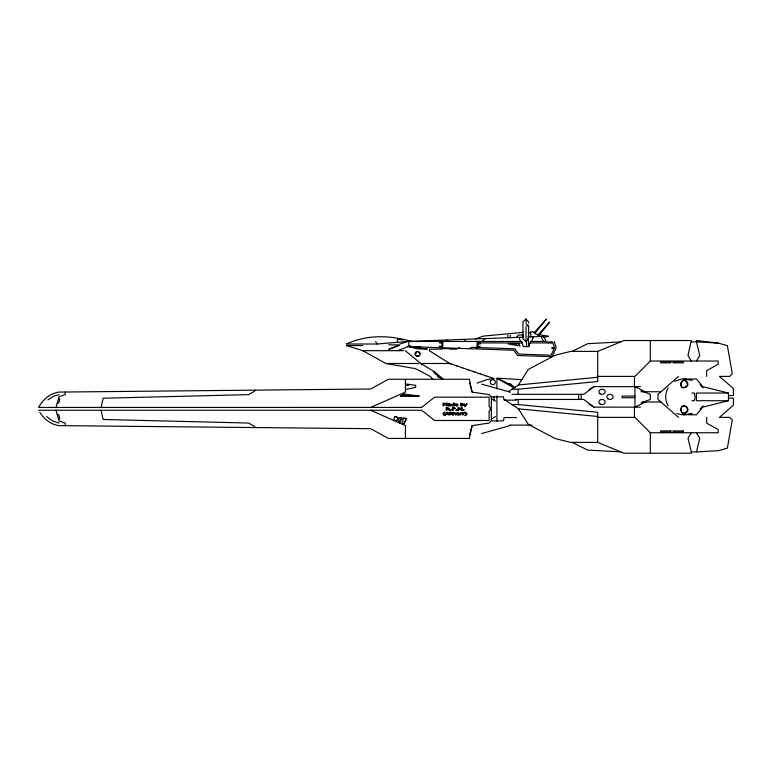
<?xml version="1.0" encoding="UTF-8"?>
<svg xmlns="http://www.w3.org/2000/svg" width="772" height="772" viewBox="0 0 772 772"><rect width="100%" height="100%" fill="white"/><g stroke="black" fill="none" stroke-linecap="round" stroke-linejoin="round"><path stroke-width="1.16" d="M408.822 345.895L408.793 341.417M442.028 341.456L441.825 347.757L410.82 346.686L410.82 345.962L408.021 345.866L408.021 346.589L397.725 350.681M442.829 341.456L442.626 347.786L476.835 348.963L477.241 341.456M478.042 341.456L477.636 348.992L513.756 350.237L517.751 355.496L552.192 356.683L556.187 347.487L554.18 341.456M403.216 418.241L406.632 418.492L403.978 423.789L402.627 423.5L403.216 418.241L406.632 418.492M687.736 385.006C682.853 369.421 675.722 396.055 687.736 385.006A3.59 3.59 0 0 1 684.272 387.66M687.862 409.585C679.109 423.365 679.109 395.804 687.862 409.585A3.59 3.59 0 0 1 684.59 413.155A3.59 3.59 0 0 1 680.74 410.212A3.59 3.59 0 0 1 683.345 406.12M416.967 356.259L417.121 355.516L418.144 355.516L418.289 356.259L416.967 356.259A2.557 2.374 0 0 1 415.153 353.344L415.818 352.273A2.557 2.374 0 0 1 419.437 352.273L420.103 353.344A2.557 2.374 0 0 1 418.289 356.259M516.487 417.546L504.193 417.546L503.334 420.875L491.031 420.875L489.11 423.056L472.088 425.623L469.357 438.428L388.403 438.428L370.676 428.692L59.097 425.623C50.991 424.59 44.033 419.138 39.806 412.325M101.103 407.442L103.149 398.227L248.652 394.637L254.818 391.095L254.818 390.149M508.159 391.761L518.408 384.977L528.309 369.412L555.068 355.245L570.711 351.385L597.721 351.385L624.017 340.529L691.307 340.529L687.977 355.554L691.307 361.026M691.307 432.745L687.977 438.216L691.307 451.919L696.431 451.919L699.76 438.216L696.431 432.745M469.656 434.723L472.088 425.623M56.018 407.442L59.097 396.683L65.244 394.637L65.244 392.012M531.744 341.456L533.22 336.814M527.257 340.085L526.041 341.099M403.978 423.789L406.053 418.82M530.065 342.922L552.906 342.922L554.47 347.612L551.179 355.178L518.745 354.058L514.75 348.799L477.714 347.525M668.098 387.92C664.933 393.363 664.933 400.407 668.098 405.85M696.431 361.026L699.76 355.554L696.431 341.851L691.307 341.851M528.598 335.328L527.961 337.026L528.598 336.882L528.598 325.176M527.652 339.902L527.836 339.68A1.226 1.226 0 0 0 527.99 338.831L527.903 338.551M58.672 419.534L59.772 418.154L58.875 414.969L57.167 414.255M534.948 333.311L546.2 319.338M703.031 405.85L700.117 408.977M516.468 337.432L518.485 335.048L522.876 334.884M534.166 332.655L546.122 319.27M706.679 376.398L706.679 370.628L718.201 364.23L718.201 361.026L650.323 361.026L634.951 376.398L597.721 376.398M482.191 341.456L485.183 338.59M443.437 379.264L434.472 371.737L433.729 372.442L442.491 379.737M421.28 364.944L422.033 364.239M678.501 376.398L658.005 394.328L658.005 399.452L678.501 417.382M48.009 399.838L54.088 395.988L59.097 394.637M419.437 352.273L418.82 352.765L419.331 353.595L420.103 353.344M640.442 386.637L593.967 386.637L583.728 394.328L512 394.328M400.552 396.161L404.393 394.096L419.128 395.988L400.552 396.161L404.393 394.096M469.521 348.712L471.682 347.313L476.913 347.497M491.368 419.138L495.47 416.581M589.046 389.599L593.967 386.637M394.946 416.494C390.246 424.224 404.982 418.752 394.946 416.494C397.541 415.847 399.269 420.624 396.055 420.634M459.581 347.603L456.513 349.137L449.729 349.137M572.245 351.385L587.646 343.694L620.678 341.909M645.199 402.009L634.951 407.133L634.951 386.637L645.199 391.761M674.66 381.358L681.28 379.11L696.431 378.955L702.829 386.637L728.45 393.044L728.45 400.726L702.829 407.133L696.431 414.815L681.28 414.66L676.764 413.454M450.993 363.901L450.028 363.564M456.812 365.88L455.847 365.552M462.631 367.858L461.666 367.53M468.45 369.846L467.485 369.508M474.269 371.824L473.304 371.496M480.097 373.802L479.123 373.474M485.916 375.79L484.941 375.462M370.676 407.442L405.435 392.079L405.435 379.264M57.167 403.438L58.875 402.723L59.772 399.539L58.672 398.159M399.056 345.412L388.731 349.349L399.394 344.978L388.731 344.785M641.214 402.936L650.323 399.452L650.323 394.328L641.214 390.796M475.562 338.947L483.224 336.1L523.522 332.307M477.289 383.095L487.315 379.428L493.935 378.521L449.786 363.487L429.29 350.681L429.628 349.137L441.902 349.137L441.902 347.091M399.935 344.013L407.626 341.456L523.252 337.181M481.632 433.555L510.34 425.488M692.194 413.454L683.625 414.815M544.106 337.432L548.728 336.235L535.932 334.151L533.037 331.69L530.634 331.777L530.818 336.901M508.372 383.964L509.867 383.665L511.711 384.649L511.923 385.894M405.435 389.464L415.664 387.438L415.664 385.286L405.435 383.954M439.866 377.547L437.82 376.794L437.82 375.848M518.408 384.977L597.721 377.286M518.408 389.204L597.721 381.513L597.721 351.385M348.452 344.013L377.141 344.013L407.626 341.456L521.679 341.456L523.319 346.58L528.897 346.58L530.538 341.456L546.113 341.456L543.604 336.428L528.453 336.988M696.431 451.919L718.201 450.674L727.369 448.117L732.29 419.939L729.733 417.382L719.485 417.382L733.4 405.203L733.4 398.169L728.45 398.169M528.299 332.886L530.673 332.8M526.041 326.112L527.324 326.083L527.324 324.848L526.041 323.642M477.964 342.922L522.142 342.922M347.429 344.013L346.406 344.013C367.308 334.344 390.034 335.183 411.717 341.456M347.429 345.557L346.406 345.557L362.801 350.681L385.846 363.487L415.307 368.611L430.033 376.292L433.304 379.708M348.452 345.557L362.801 345.557M407.626 346.58L420.557 346.58M554.47 347.612L551.98 347.612L551.816 348.317L554.161 348.336M449.217 348.626L442.414 348.626L442.414 347.091M362.801 350.681L403.495 350.681M385.846 363.487L418.868 363.487M405.29 350.681L420.779 363.487L449.786 363.487M491.88 378.521L493.935 378.521M405.435 385.46L408.591 385.46L408.591 384.369M512 389.204L518.147 389.204L518.147 394.328M641.03 391.761L660.938 391.761M691.905 393.044L694.279 393.044L694.588 393.952A11.348 11.348 0 0 1 694.588 399.819L694.279 400.726L691.905 400.726M728.45 393.044L696.431 393.044L696.431 400.726L728.45 400.726M728.45 395.602L733.4 395.602L733.4 388.567L719.485 376.398L729.733 376.398L732.29 373.831L727.369 345.653L718.201 343.096L696.431 340.529M634.951 396.055L622.145 396.055L622.145 397.715L634.951 397.715M515.204 399.452L583.728 399.452L593.967 407.133L640.442 407.133M516.487 400.147L504.193 400.147L503.334 396.818L491.031 396.818L489.11 394.637L472.088 392.079L469.656 382.97M642.198 402.009L660.938 402.009M504.319 399.452L512 404.567L518.147 404.567L518.147 399.452M38.6 410.25L421.676 410.25L434.597 420.499L489.11 420.499L489.11 411.254L490.056 410.54L490.046 407.153L489.11 406.439L489.11 397.184L434.597 397.194L421.676 407.433L38.6 407.442C42.721 399.674 50.161 393.218 59.097 392.079L370.676 389.001L388.403 379.264L469.357 379.264L472.088 392.079M597.721 417.382L634.951 417.382L650.323 432.745L718.201 432.745L718.201 429.541L706.679 423.143L706.679 417.382M509.539 425.111L531.812 425.111M691.307 451.919L691.307 453.241L624.017 453.241L597.721 442.385L570.711 442.385L555.068 438.525L528.309 424.359L518.408 408.803L512 404.567M402.154 395.592L419.128 395.988M683.625 378.955L692.194 380.316M620.678 451.861L587.646 450.076L572.245 442.385M696.431 341.851L718.201 343.096M462.467 403.795L463.789 404.837L462.274 405.947A2.615 2.615 0 0 1 461.357 405.792L460.749 405.889L460.749 403.042L461.598 403.959A2.239 2.239 0 0 1 462.467 403.795M521.988 379.679L497.911 378.174L514.924 387.515M403.515 339.854L397.397 339.304L397.397 341.456M518.408 404.567L597.721 412.258L597.721 442.385M518.408 408.803L597.721 416.484M410.183 347.014L427.398 348.963L418.791 348.963L409.141 346.927M59.097 423.056L52.486 420.952L46.648 416.562M481.632 384.138L510.485 392.205M415.153 353.344L415.925 353.595L416.436 352.765L415.818 352.273M522.962 336.968L523.734 337.229L522.962 335.337M370.676 410.25L405.435 425.623L405.435 438.428M496.917 378.357L514.162 387.891M589.046 404.181L593.967 407.133M420.779 363.487L434.472 371.737M491.368 398.555L495.47 401.122M446.641 340.008L448.474 341.456M700.117 384.794L703.031 387.92M526.041 319.27L528.598 321.982L528.598 323.005M526.041 341.813L522.962 338.744L522.962 321.837L526.041 318.759L526.041 322.503M375.607 341.456L377.141 344.013M541.095 336.515L543.604 341.456M464.397 339.352L465.333 341.456M519.131 337.335L520.473 341.456M56.018 410.25L59.097 421.01L65.244 423.056L65.244 425.681M101.103 410.25L103.149 419.466L248.652 423.056L254.818 426.598L254.818 427.553M543.604 336.428L543.642 337.451M528.386 338.233L528.695 346.58M526.427 340.655L526.649 346.58M650.323 340.529L650.323 361.026M650.323 432.745L650.323 453.241M634.439 376.398L634.439 386.637M634.439 407.133L634.439 417.382M581.162 394.328L581.162 399.452M578.604 394.328L578.604 399.452M526.041 327.309L526.041 339.825M510.215 335.096L510.215 337.663M507.715 335.193L507.715 337.75M496.917 378.106L496.917 388.876M496.917 395.872L496.917 421.57M494.099 396.972L494.099 400.369M491.368 397.194L491.368 420.499M683.345 387.534A3.59 3.59 0 0 1 680.74 383.452A3.59 3.59 0 0 1 684.59 380.5A3.59 3.59 0 0 1 687.862 384.07M684.272 405.995A3.59 3.59 0 0 1 687.736 408.658M439.471 346.281L439.442 346.946L441.044 347.004L441.073 346.281L439.471 346.281M439.596 342.179L439.567 342.913L441.179 342.913L441.198 342.179L439.596 342.179M478.572 346.464L478.534 347.188L480.136 347.246L480.174 346.512L478.572 346.464M478.746 343.279L478.708 344.013L480.319 344.013L480.358 343.279L478.746 343.279M443.176 413.609L443.861 415.288L445.106 415.683L443.726 413.879L445.106 412.103L443.475 412.895A1.583 1.583 0 0 0 443.176 413.609M466.79 413.879L466.77 414.159A1.573 1.573 0 0 1 466.471 414.873L464.84 415.683L466.22 413.879L464.84 412.103L466.471 412.885A1.563 1.563 0 0 1 466.77 413.609L466.79 413.879M463.152 404.866L462.746 405.532L461.357 405.522L461.357 404.354A2.461 2.461 0 0 1 462.071 404.132L463.152 404.866M451.292 404.634L451.475 405.522L452.604 405.947A2.171 2.171 0 0 0 453.444 405.792L454.303 405.889L454.303 403.042L453.695 403.042L453.695 403.93L451.292 404.634M454.959 404.644C454.351 406.69 459.166 405.667 457.487 405.551A3.049 3.049 0 0 1 456.484 405.628L455.548 404.904L458.057 404.904L457.825 404.152L455.934 403.862L454.959 404.644M399.635 418.028C401.228 423.394 403.92 415.307 399.635 418.028M398.738 421.136C400.253 426.511 403.08 418.492 398.738 421.136M455.383 408.504L452.981 409.392L452.981 410.414L452.334 410.414L452.334 407.684L454.563 407.78L455.383 408.504M447.818 405.107L448.445 405.898L450.655 405.889L450.047 403.881L448.069 403.891L450.047 404.547L447.818 405.107M451.958 404.547C451.379 406.178 454.727 405.879 453.695 404.219L451.958 404.547M456.561 414.139L457.198 414.94L459.398 414.931L458.79 412.914L456.812 412.933L458.8 413.589L456.561 414.139M449.227 408.427L448.223 409.228L449.941 410.414L447.577 409.324L446.206 410.414L446.206 407.684L449.227 408.427M448.561 408.456L446.853 409.025L446.853 408.002L448.561 408.456M448.445 405.136L449.362 405.609L450.047 404.817L448.445 405.136M454.718 408.513L452.981 409.083L452.981 408.002L454.718 408.513M457.188 414.178L458.114 414.651L458.8 413.86L457.188 414.178M455.644 404.412L457.468 404.644L455.644 404.412M446.399 414.168L445.319 414.931L446.94 412.209L447.731 412.209L449.362 414.931L446.399 414.168M447.316 412.576L446.583 413.86L448.069 413.86L447.316 412.576M466.626 403.852L465.641 405.358L463.991 403.852L465.313 405.792L464.667 406.641L467.263 403.852L466.626 403.852M446.206 403.167L445.048 404.682L443.842 403.167L442.964 403.167L442.964 405.889L443.562 405.889L443.562 403.544L444.807 405.146L446.457 403.544L446.457 405.889L447.094 405.889L447.094 403.167L446.206 403.167M461.251 407.684L460.083 409.199L458.877 407.684L457.999 407.684L457.999 410.414L458.607 410.414L458.607 408.06L459.851 409.662L461.492 408.06L461.492 410.414L462.138 410.414L462.138 407.684L461.251 407.684M549.596 322.233L538.345 336.206L537.582 335.55L549.519 322.165M451.813 412.885L450.375 413.753L450.375 412.084L449.767 412.084L449.767 414.931L450.616 413.946L452.768 414.931L451.08 413.744L452.566 412.885L451.813 412.885M461.087 413.377L460.865 414.931L460.257 414.931L460.257 412.885L461.695 412.904A2.084 2.084 0 0 1 462.177 412.895L461.82 413.242A2.017 2.017 0 0 0 461.087 413.377M463.48 413.377L463.258 414.931L462.65 414.931L462.65 412.885L464.088 412.904A2.084 2.084 0 0 1 464.57 412.895L464.204 413.242A2.017 2.017 0 0 0 463.48 413.377M453.955 412.991L453.077 412.084L453.077 414.931L453.685 414.931L453.685 413.406L454.621 413.155L455.287 413.502L455.306 414.931L455.914 414.931L455.75 413.136L453.955 412.991M519.035 343.916L508.179 343.945L519.99 346.02L519.035 343.916M552.086 342.006L547.107 342.006L547.107 342.556L552.086 342.556L552.086 342.006M670.878 361.585L660.629 361.585L660.629 362.85L670.878 362.85L670.878 361.585M683.268 361.585L673.02 361.585L673.02 362.85L683.268 362.85L683.268 361.585M451.224 409.893L450.452 410.414L451.224 409.893M456.899 409.893L456.117 410.414L456.899 409.893M464.02 409.893L463.239 410.414L464.02 409.893M670.878 430.921L660.629 430.921L660.629 432.185L670.878 432.185L670.878 430.921M683.268 430.921L673.02 430.921L673.02 432.185L683.268 432.185L683.268 430.921M600.278 404.152A3.175 2.567 0 0 0 605.19 402.154A3.175 2.567 0 0 0 600.587 399.713A3.175 2.567 0 0 0 600.278 404.152M607.747 398.699A3.175 2.557 0 0 0 613.055 397.551A3.175 2.557 0 0 0 609.176 394.415A3.175 2.557 0 0 0 607.747 398.699M599.902 393.681A3.175 2.567 0 0 0 605.132 392.282A3.175 2.567 0 0 0 601.021 389.329A3.175 2.567 0 0 0 599.902 393.681M491.455 384.302A2.557 2.499 -7.8 0 0 495.412 382.314A2.557 2.499 -7.8 0 0 491.696 379.969A2.557 2.499 -7.8 0 0 491.455 384.302"/></g></svg>
